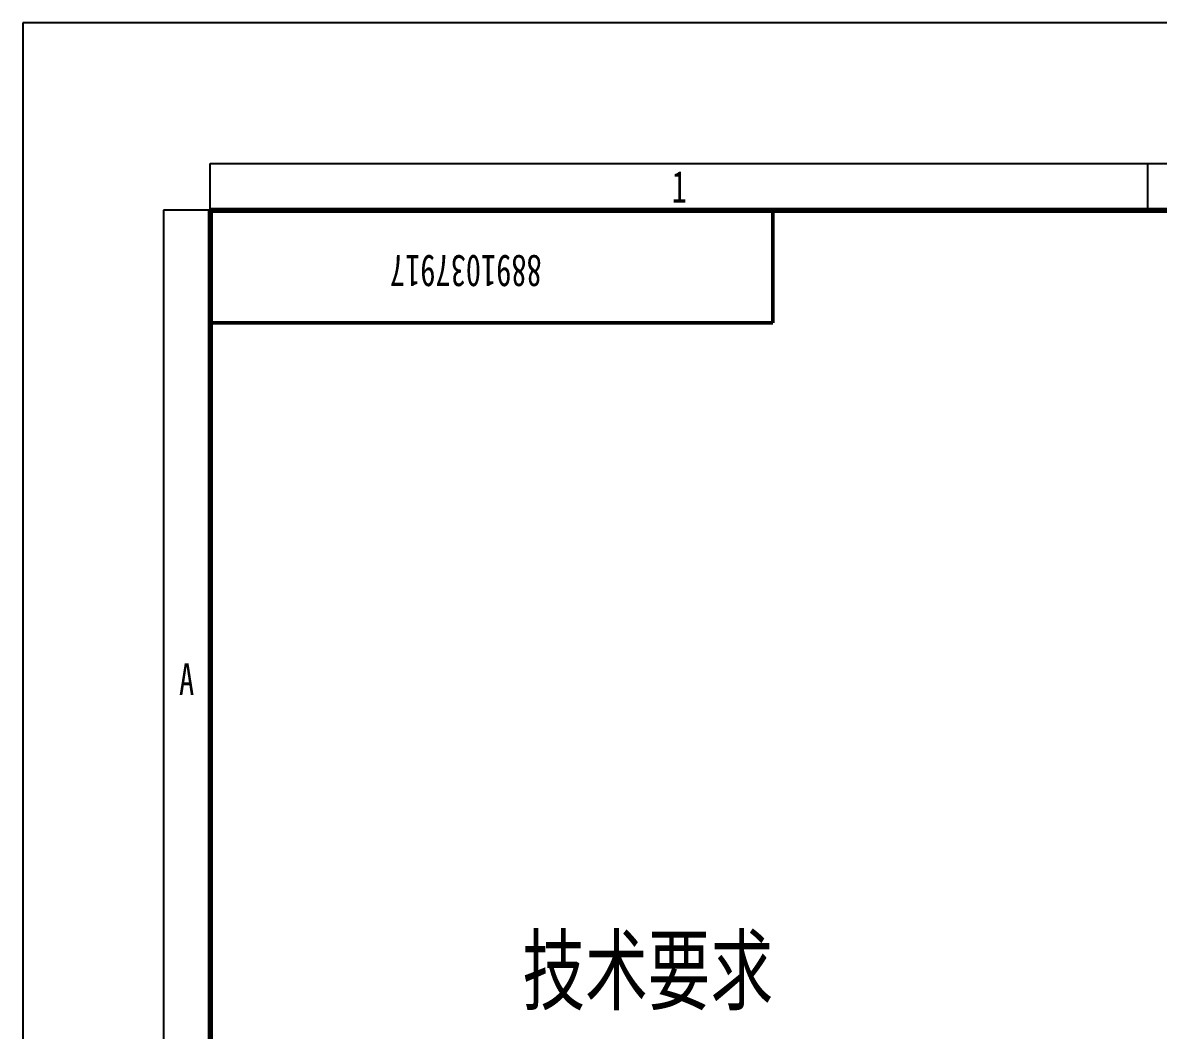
# Model space of a CAD drawing. Header units: inches. Extents: x 47316 to 59086, y 3141 to 11743.
# Drawn here: x 50247.9 to 50369, y 6351.6 to 6459 of the extents above; entities that cross this region are included whole.
import ezdxf

# ---------------------------------------------------------------- set-up
doc = ezdxf.new("R2010")
doc.units = ezdxf.units.IN
doc.header["$MEASUREMENT"] = 0
doc.styles.add('MtX_FangSong_GB2312', font='')
doc.styles.add('MtX_SimSun', font='')
doc.styles.get("Standard").update_dxf_attribs({"font": ''})
doc.styles.get('MtX_FangSong_GB2312').set_extended_font_data('FangSong_GB2312')
doc.styles.get('MtX_SimSun').set_extended_font_data('SimSun')
doc.styles.get('Standard').set_extended_font_data('SimSun')

msp = doc.modelspace()

# ---------------------------------------------------------------- linework, layer by layer
at = {"color": 0}
for p, q in [((55003.93, 6459.03), (50247.93, 6459.03)), ((50267.93, 6444.03), (54956.93, 6444.03))]:
    msp.add_line(p, q, dxfattribs=at)
for p, q in [((50247.93, 6459.03), (50247.93, 5618.03)), ((50267.93, 6439.03), (50267.93, 6444.03)), ((50367.93, 6439.03), (50367.93, 6444.03)), ((50267.93, 6439.03), (50262.93, 6439.03)), ((50262.93, 6439.03), (50262.93, 6186.2)), ((50267.93, 6439.03), (50267.93, 6427.03))]:
    msp.add_line(p, q)
at = {"color": 0, "lineweight": 70}
msp.add_line((50267.93, 6439.03), (54983.93, 6439.03), dxfattribs=at)
at = {"lineweight": 70}
msp.add_line((50267.93, 6439.03), (50267.93, 5638.03), dxfattribs=at)
at = {"lineweight": 50}
for p, q in [((50327.93, 6439.03), (50327.93, 6427.03)), ((50327.93, 6427.03), (50267.93, 6427.03))]:
    msp.add_line(p, q, dxfattribs=at)

# ---------------------------------------------------------------- texts
at = {"width": 0.7}
for s, style, p in [('1', 'MtX_FangSong_GB2312', (50317.13, 6439.83)), ('A', 'MtX_SimSun', (50264.6, 6387.33))]:
    msp.add_text(s, height=3.4, dxfattribs=dict(at, style=style)).set_placement(p)
at = {"style": 'MtX_FangSong_GB2312', "width": 0.7}
msp.add_text('8891037917', height=3.4, rotation=180, dxfattribs=at).set_placement((50303.28, 6434.25))
at = {"color": 0, "lineweight": -3, "width": 0.7}
msp.add_text('技术要求', height=7, dxfattribs=at).set_placement((50301.22, 6354.49))

doc.saveas('drawing.dxf')
